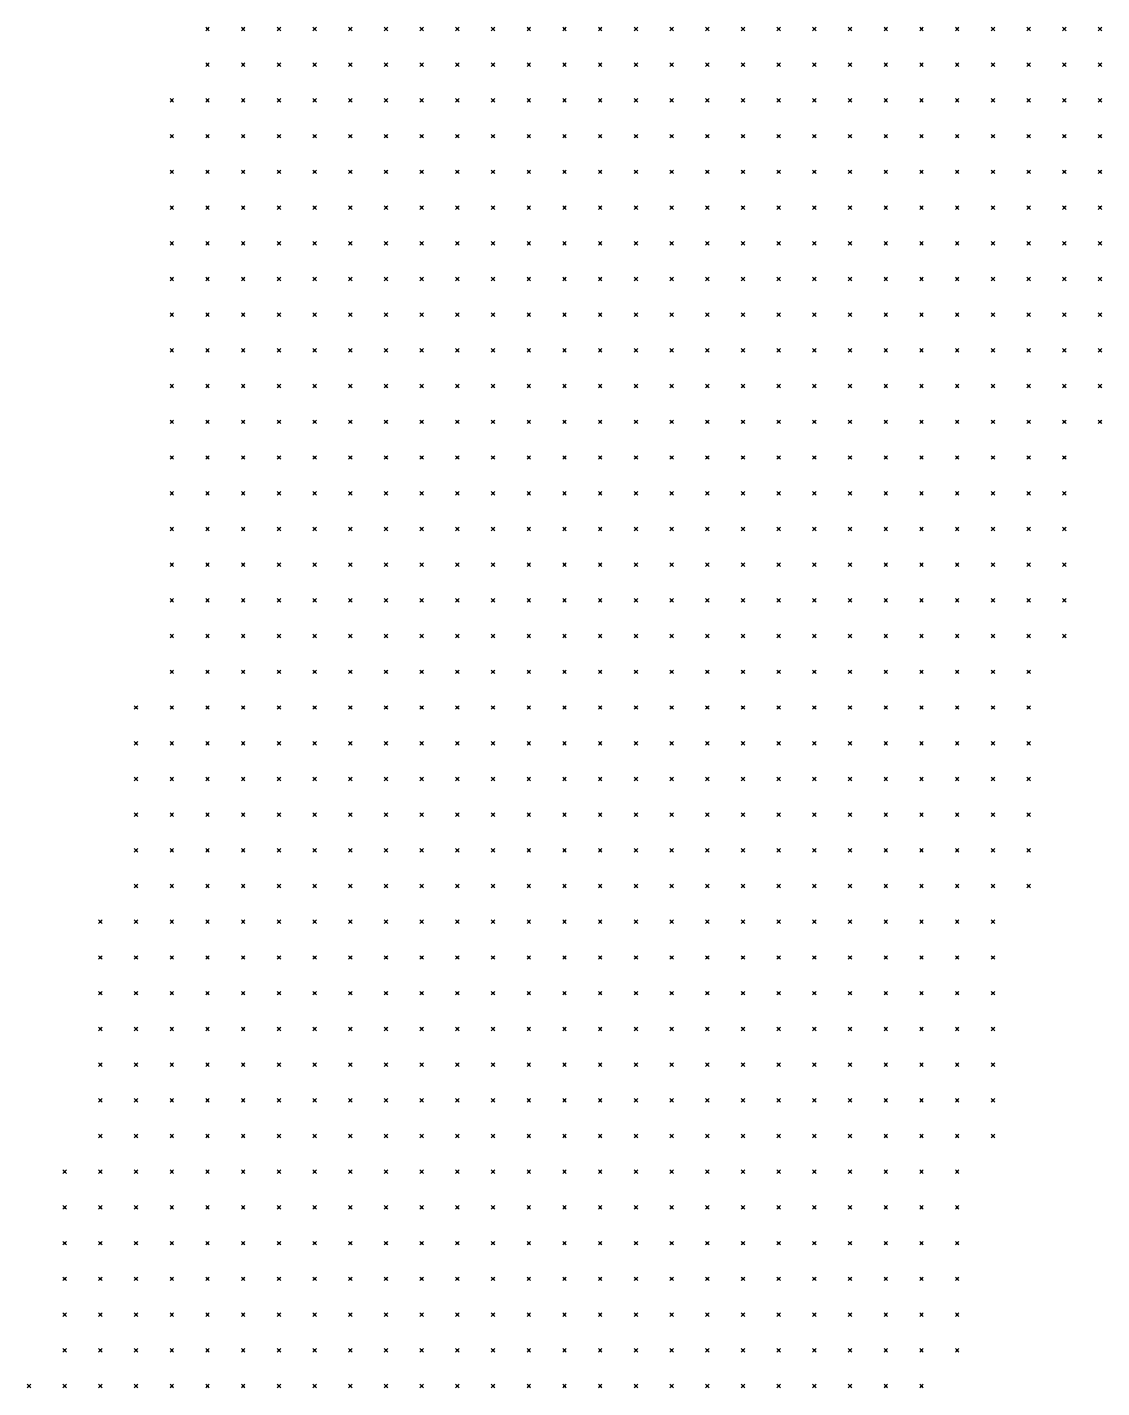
# Model space of a CAD drawing. Header units: metres. Extents: x 441556 to 446409, y 432338 to 461058.
# Drawn here: x 444904.5 to 444994.8, y 442735.5 to 442849.8 of the extents above; entities that cross this region are included whole.
import ezdxf

# ---------------------------------------------------------------- set-up
doc = ezdxf.new("R2010")
doc.units = ezdxf.units.M
doc.header["$MEASUREMENT"] = 0
doc.header["$PDMODE"] = 35
doc.header["$PDSIZE"] = 0.15
doc.layers.add('DTM-NOK-RevN_bathymetry', color=6, linetype='Continuous', lineweight=0)

msp = doc.modelspace()

# ---------------------------------------------------------------- linework, layer by layer
at = {"layer": 'DTM-NOK-RevN_bathymetry'}
for p in [(444919.692, 442849.624, 330.993), (444922.691, 442849.624, 330.918), (444925.691, 442849.624, 330.835), (444928.69, 442849.624, 330.731), (444931.689, 442849.624, 330.584), (444934.689, 442849.624, 330.416), (444937.688, 442849.624, 330.289), (444940.687, 442849.624, 330.114), (444943.687, 442849.624, 329.943), (444946.686, 442849.624, 329.759), (444949.685, 442849.624, 329.592), (444952.685, 442849.624, 329.393), (444955.684, 442849.624, 329.239), (444958.684, 442849.624, 329.104), (444961.683, 442849.624, 328.912), (444964.682, 442849.624, 328.736), (444967.682, 442849.624, 328.557), (444970.681, 442849.624, 328.503), (444973.68, 442849.624, 328.403), (444976.68, 442849.624, 328.222), (444979.679, 442849.624, 328.211), (444982.679, 442849.624, 328.147), (444985.678, 442849.624, 328.069), (444988.677, 442849.624, 328.083), (444991.677, 442849.624, 328.103), (444994.676, 442849.624, 328.121), (444919.692, 442846.624, 330.906), (444922.691, 442846.624, 330.838), (444925.691, 442846.624, 330.79), (444928.69, 442846.624, 330.607), (444931.689, 442846.624, 330.456), (444934.689, 442846.624, 330.304), (444937.688, 442846.624, 330.114), (444940.687, 442846.624, 329.961), (444943.687, 442846.624, 329.798), (444946.686, 442846.624, 329.61), (444949.685, 442846.624, 329.446), (444952.685, 442846.624, 329.248), (444955.684, 442846.624, 329.084), (444958.684, 442846.624, 328.917), (444961.683, 442846.624, 328.768), (444964.682, 442846.624, 328.59), (444967.682, 442846.624, 328.462), (444970.681, 442846.624, 328.327), (444973.68, 442846.624, 328.207), (444976.68, 442846.624, 328.116), (444979.679, 442846.624, 328.094), (444982.679, 442846.624, 328.062), (444985.678, 442846.624, 328.031), (444988.677, 442846.624, 328.05), (444991.677, 442846.624, 328.121), (444994.676, 442846.624, 328.194), (444916.692, 442843.625, 330.884), (444919.692, 442843.625, 330.816), (444922.691, 442843.625, 330.751), (444925.691, 442843.625, 330.696), (444928.69, 442843.625, 330.522), (444931.689, 442843.625, 330.337), (444934.689, 442843.625, 330.159), (444937.688, 442843.625, 329.983), (444940.687, 442843.625, 329.811), (444943.687, 442843.625, 329.642), (444946.686, 442843.625, 329.45), (444949.685, 442843.625, 329.258), (444952.685, 442843.625, 329.057), (444955.684, 442843.625, 328.875), (444958.684, 442843.625, 328.759), (444961.683, 442843.625, 328.631), (444964.682, 442843.625, 328.501), (444967.682, 442843.625, 328.372), (444970.681, 442843.625, 328.241), (444973.68, 442843.625, 328.112), (444976.68, 442843.625, 328.043), (444979.679, 442843.625, 328.017), (444982.679, 442843.625, 327.991), (444985.678, 442843.625, 327.954), (444988.677, 442843.625, 328.025), (444991.677, 442843.625, 328.105), (444994.676, 442843.625, 328.187), (444916.692, 442840.626, 330.83), (444919.692, 442840.626, 330.786), (444922.691, 442840.626, 330.732), (444925.691, 442840.626, 330.654), (444928.69, 442840.626, 330.372), (444931.689, 442840.626, 330.133), (444934.689, 442840.626, 329.939), (444937.688, 442840.626, 329.763), (444940.687, 442840.626, 329.591), (444943.687, 442840.626, 329.424), (444946.686, 442840.626, 329.232), (444949.685, 442840.626, 329.031), (444952.685, 442840.626, 328.818), (444955.684, 442840.626, 328.643), (444958.684, 442840.626, 328.563), (444961.683, 442840.626, 328.476), (444964.682, 442840.626, 328.387), (444967.682, 442840.626, 328.281), (444970.681, 442840.626, 328.174), (444973.68, 442840.626, 328.077), (444976.68, 442840.626, 328.035), (444979.679, 442840.626, 328.016), (444982.679, 442840.626, 327.999), (444985.678, 442840.626, 327.993), (444988.677, 442840.626, 328.055), (444991.677, 442840.626, 328.12), (444994.676, 442840.626, 328.196), (444916.692, 442837.626, 330.699), (444919.692, 442837.626, 330.624), (444922.691, 442837.626, 330.547), (444925.691, 442837.626, 330.468), (444928.69, 442837.626, 330.22), (444931.689, 442837.626, 329.973), (444934.689, 442837.626, 329.75), (444937.688, 442837.626, 329.59), (444940.687, 442837.626, 329.435), (444943.687, 442837.626, 329.281), (444946.686, 442837.626, 329.096), (444949.685, 442837.626, 328.895), (444952.685, 442837.626, 328.68), (444955.684, 442837.626, 328.504), (444958.684, 442837.626, 328.408), (444961.683, 442837.626, 328.305), (444964.682, 442837.626, 328.203), (444967.682, 442837.626, 328.136), (444970.681, 442837.626, 328.063), (444973.68, 442837.626, 327.996), (444976.68, 442837.626, 327.991), (444979.679, 442837.626, 328.001), (444982.679, 442837.626, 328.013), (444985.678, 442837.626, 328.028), (444988.677, 442837.626, 328.08), (444991.677, 442837.626, 328.127), (444994.676, 442837.626, 328.186), (444916.692, 442834.627, 330.653), (444919.692, 442834.627, 330.546), (444922.691, 442834.627, 330.435), (444925.691, 442834.627, 330.321), (444928.69, 442834.627, 330.033), (444931.689, 442834.627, 329.739), (444934.689, 442834.627, 329.477), (444937.688, 442834.627, 329.35), (444940.687, 442834.627, 329.229), (444943.687, 442834.627, 329.111), (444946.686, 442834.627, 328.946), (444949.685, 442834.627, 328.748), (444952.685, 442834.627, 328.536), (444955.684, 442834.627, 328.367), (444958.684, 442834.627, 328.277), (444961.683, 442834.627, 328.182), (444964.682, 442834.627, 328.088), (444967.682, 442834.627, 328.031), (444970.681, 442834.627, 327.972), (444973.68, 442834.627, 327.919), (444976.68, 442834.627, 327.946), (444979.679, 442834.627, 327.976), (444982.679, 442834.627, 328.012), (444985.678, 442834.627, 328.052), (444988.677, 442834.627, 328.104), (444991.677, 442834.627, 328.156), (444994.676, 442834.627, 328.228), (444916.692, 442831.628, 330.472), (444919.692, 442831.628, 330.389), (444922.691, 442831.628, 330.292), (444925.691, 442831.628, 330.181), (444928.69, 442831.628, 329.839), (444931.689, 442831.628, 329.492), (444934.689, 442831.628, 329.195), (444937.688, 442831.628, 329.095), (444940.687, 442831.628, 329.001), (444943.687, 442831.628, 328.91), (444946.686, 442831.628, 328.776), (444949.685, 442831.628, 328.619), (444952.685, 442831.628, 328.455), (444955.684, 442831.628, 328.318), (444958.684, 442831.628, 328.246), (444961.683, 442831.628, 328.173), (444964.682, 442831.628, 328.103), (444967.682, 442831.628, 328.07), (444970.681, 442831.628, 328.047), (444973.68, 442831.628, 328.026), (444976.68, 442831.628, 328.039), (444979.679, 442831.628, 328.053), (444982.679, 442831.628, 328.063), (444985.678, 442831.628, 328.068), (444988.677, 442831.628, 328.136), (444991.677, 442831.628, 328.215), (444994.676, 442831.628, 328.311), (444916.692, 442828.628, 330.385), (444919.692, 442828.628, 330.271), (444922.691, 442828.628, 330.154), (444925.691, 442828.628, 330.027), (444928.69, 442828.628, 329.686), (444931.689, 442828.628, 329.346), (444934.689, 442828.628, 329.08), (444937.688, 442828.628, 328.984), (444940.687, 442828.628, 328.89), (444943.687, 442828.628, 328.799), (444946.686, 442828.628, 328.672), (444949.685, 442828.628, 328.526), (444952.685, 442828.628, 328.373), (444955.684, 442828.628, 328.242), (444958.684, 442828.628, 328.179), (444961.683, 442828.628, 328.102), (444964.682, 442828.628, 328.031), (444967.682, 442828.628, 328.026), (444970.681, 442828.628, 328.033), (444973.68, 442828.628, 328.04), (444976.68, 442828.628, 328.054), (444979.679, 442828.628, 328.069), (444982.679, 442828.628, 328.081), (444985.678, 442828.628, 328.102), (444988.677, 442828.628, 328.192), (444991.677, 442828.628, 328.281), (444994.676, 442828.628, 328.375), (444916.692, 442825.629, 330.239), (444919.692, 442825.629, 330.096), (444922.691, 442825.629, 329.945), (444925.691, 442825.629, 329.784), (444928.69, 442825.629, 329.508), (444931.689, 442825.629, 329.236), (444934.689, 442825.629, 329.016), (444937.688, 442825.629, 328.89), (444940.687, 442825.629, 328.77), (444943.687, 442825.629, 328.652), (444946.686, 442825.629, 328.517), (444949.685, 442825.629, 328.38), (444952.685, 442825.629, 328.235), (444955.684, 442825.629, 328.125), (444958.684, 442825.629, 328.089), (444961.683, 442825.629, 328.043), (444964.682, 442825.629, 327.995), (444967.682, 442825.629, 328), (444970.681, 442825.629, 328.012), (444973.68, 442825.629, 328.024), (444976.68, 442825.629, 328.045), (444979.679, 442825.629, 328.066), (444982.679, 442825.629, 328.084), (444985.678, 442825.629, 328.12), (444988.677, 442825.629, 328.236), (444991.677, 442825.629, 328.341), (444994.676, 442825.629, 328.507), (444916.692, 442822.63, 330.09), (444919.692, 442822.63, 329.919), (444922.691, 442822.63, 329.738), (444925.691, 442822.63, 329.555), (444928.69, 442822.63, 329.304), (444931.689, 442822.63, 329.053), (444934.689, 442822.63, 328.85), (444937.688, 442822.63, 328.72), (444940.687, 442822.63, 328.584), (444943.687, 442822.63, 328.453), (444946.686, 442822.63, 328.334), (444949.685, 442822.63, 328.234), (444952.685, 442822.63, 328.121), (444955.684, 442822.63, 328.04), (444958.684, 442822.63, 328.027), (444961.683, 442822.63, 328.014), (444964.682, 442822.63, 328), (444967.682, 442822.63, 328.011), (444970.681, 442822.63, 328.027), (444973.68, 442822.63, 328.044), (444976.68, 442822.63, 328.082), (444979.679, 442822.63, 328.12), (444982.679, 442822.63, 328.154), (444985.678, 442822.63, 328.212), (444988.677, 442822.63, 328.346), (444991.677, 442822.63, 328.476), (444994.676, 442822.63, 328.65), (444916.692, 442819.63, 329.959), (444919.692, 442819.63, 329.79), (444922.691, 442819.63, 329.609), (444925.691, 442819.63, 329.425), (444928.69, 442819.63, 329.168), (444931.689, 442819.63, 328.913), (444934.689, 442819.63, 328.713), (444937.688, 442819.63, 328.599), (444940.687, 442819.63, 328.492), (444943.687, 442819.63, 328.391), (444946.686, 442819.63, 328.296), (444949.685, 442819.63, 328.207), (444952.685, 442819.63, 328.107), (444955.684, 442819.63, 328.046), (444958.684, 442819.63, 328.045), (444961.683, 442819.63, 328.044), (444964.682, 442819.63, 328.044), (444967.682, 442819.63, 328.057), (444970.681, 442819.63, 328.066), (444973.68, 442819.63, 328.074), (444976.68, 442819.63, 328.134), (444979.679, 442819.63, 328.191), (444982.679, 442819.63, 328.239), (444985.678, 442819.63, 328.31), (444988.677, 442819.63, 328.459), (444991.677, 442819.63, 328.602), (444994.676, 442819.63, 328.779), (444916.692, 442816.631, 329.77), (444919.692, 442816.631, 329.613), (444922.691, 442816.631, 329.444), (444925.691, 442816.631, 329.282), (444928.69, 442816.631, 329.026), (444931.689, 442816.631, 328.771), (444934.689, 442816.631, 328.574), (444937.688, 442816.631, 328.516), (444940.687, 442816.631, 328.468), (444943.687, 442816.631, 328.423), (444946.686, 442816.631, 328.312), (444949.685, 442816.631, 328.188), (444952.685, 442816.631, 328.06), (444955.684, 442816.631, 328.006), (444958.684, 442816.631, 328.028), (444961.683, 442816.631, 328.052), (444964.682, 442816.631, 328.075), (444967.682, 442816.631, 328.136), (444970.681, 442816.631, 328.205), (444973.68, 442816.631, 328.271), (444976.68, 442816.631, 328.308), (444979.679, 442816.631, 328.336), (444982.679, 442816.631, 328.359), (444985.678, 442816.631, 328.414), (444988.677, 442816.631, 328.564), (444991.677, 442816.631, 328.712), (444994.676, 442816.631, 328.892), (444916.692, 442813.631, 329.611), (444919.692, 442813.631, 329.456), (444922.691, 442813.631, 329.292), (444925.691, 442813.631, 329.13), (444928.69, 442813.631, 328.866), (444931.689, 442813.631, 328.599), (444934.689, 442813.631, 328.406), (444937.688, 442813.631, 328.366), (444940.687, 442813.631, 328.327), (444943.687, 442813.631, 328.298), (444946.686, 442813.631, 328.244), (444949.685, 442813.631, 328.173), (444952.685, 442813.631, 328.097), (444955.684, 442813.631, 328.066), (444958.684, 442813.631, 328.082), (444961.683, 442813.631, 328.099), (444964.682, 442813.631, 328.118), (444967.682, 442813.631, 328.164), (444970.681, 442813.631, 328.21), (444973.68, 442813.631, 328.252), (444976.68, 442813.631, 328.335), (444979.679, 442813.631, 328.414), (444982.679, 442813.631, 328.484), (444985.678, 442813.631, 328.577), (444988.677, 442813.631, 328.707), (444991.677, 442813.631, 328.839), (444916.692, 442810.632, 329.42), (444919.692, 442810.632, 329.278), (444922.691, 442810.632, 329.123), (444925.691, 442810.632, 328.956), (444928.69, 442810.632, 328.728), (444931.689, 442810.632, 328.492), (444934.689, 442810.632, 328.324), (444937.688, 442810.632, 328.273), (444940.687, 442810.632, 328.224), (444943.687, 442810.632, 328.174), (444946.686, 442810.632, 328.139), (444949.685, 442810.632, 328.12), (444952.685, 442810.632, 328.1), (444955.684, 442810.632, 328.099), (444958.684, 442810.632, 328.129), (444961.683, 442810.632, 328.161), (444964.682, 442810.632, 328.195), (444967.682, 442810.632, 328.252), (444970.681, 442810.632, 328.312), (444973.68, 442810.632, 328.368), (444976.68, 442810.632, 328.462), (444979.679, 442810.632, 328.553), (444982.679, 442810.632, 328.629), (444985.678, 442810.632, 328.718), (444988.677, 442810.632, 328.836), (444991.677, 442810.632, 328.96), (444916.692, 442807.633, 329.241), (444919.692, 442807.633, 329.089), (444922.691, 442807.633, 328.932), (444925.691, 442807.633, 328.779), (444928.69, 442807.633, 328.608), (444931.689, 442807.633, 328.431), (444934.689, 442807.633, 328.313), (444937.688, 442807.633, 328.265), (444940.687, 442807.633, 328.216), (444943.687, 442807.633, 328.169), (444946.686, 442807.633, 328.154), (444949.685, 442807.633, 328.152), (444952.685, 442807.633, 328.145), (444955.684, 442807.633, 328.165), (444958.684, 442807.633, 328.204), (444961.683, 442807.633, 328.241), (444964.682, 442807.633, 328.276), (444967.682, 442807.633, 328.363), (444970.681, 442807.633, 328.454), (444973.68, 442807.633, 328.536), (444976.68, 442807.633, 328.625), (444979.679, 442807.633, 328.72), (444982.679, 442807.633, 328.814), (444985.678, 442807.633, 328.909), (444988.677, 442807.633, 328.992), (444991.677, 442807.633, 329.076), (444916.692, 442804.633, 329.081), (444919.692, 442804.633, 328.942), (444922.691, 442804.633, 328.794), (444925.691, 442804.633, 328.655), (444928.69, 442804.633, 328.515), (444931.689, 442804.633, 328.381), (444934.689, 442804.633, 328.28), (444937.688, 442804.633, 328.224), (444940.687, 442804.633, 328.172), (444943.687, 442804.633, 328.132), (444946.686, 442804.633, 328.146), (444949.685, 442804.633, 328.19), (444952.685, 442804.633, 328.234), (444955.684, 442804.633, 328.272), (444958.684, 442804.633, 328.294), (444961.683, 442804.633, 328.324), (444964.682, 442804.633, 328.374), (444967.682, 442804.633, 328.483), (444970.681, 442804.633, 328.588), (444973.68, 442804.633, 328.676), (444976.68, 442804.633, 328.772), (444979.679, 442804.633, 328.875), (444982.679, 442804.633, 328.977), (444985.678, 442804.633, 329.061), (444988.677, 442804.633, 329.105), (444991.677, 442804.633, 329.143), (444916.692, 442801.634, 328.935), (444919.692, 442801.634, 328.811), (444922.691, 442801.634, 328.673), (444925.691, 442801.634, 328.548), (444928.69, 442801.634, 328.418), (444931.689, 442801.634, 328.284), (444934.689, 442801.634, 328.187), (444937.688, 442801.634, 328.186), (444940.687, 442801.634, 328.185), (444943.687, 442801.634, 328.185), (444946.686, 442801.634, 328.217), (444949.685, 442801.634, 328.264), (444952.685, 442801.634, 328.312), (444955.684, 442801.634, 328.365), (444958.684, 442801.634, 328.414), (444961.683, 442801.634, 328.462), (444964.682, 442801.634, 328.525), (444967.682, 442801.634, 328.65), (444970.681, 442801.634, 328.774), (444973.68, 442801.634, 328.879), (444976.68, 442801.634, 328.967), (444979.679, 442801.634, 329.055), (444982.679, 442801.634, 329.146), (444985.678, 442801.634, 329.198), (444988.677, 442801.634, 329.211), (444991.677, 442801.634, 329.233), (444916.692, 442798.635, 328.774), (444919.692, 442798.635, 328.63), (444922.691, 442798.635, 328.474), (444925.691, 442798.635, 328.361), (444928.69, 442798.635, 328.303), (444931.689, 442798.635, 328.239), (444934.689, 442798.635, 328.219), (444937.688, 442798.635, 328.273), (444940.687, 442798.635, 328.316), (444943.687, 442798.635, 328.348), (444946.686, 442798.635, 328.382), (444949.685, 442798.635, 328.414), (444952.685, 442798.635, 328.449), (444955.684, 442798.635, 328.493), (444958.684, 442798.635, 328.538), (444961.683, 442798.635, 328.588), (444964.682, 442798.635, 328.656), (444967.682, 442798.635, 328.795), (444970.681, 442798.635, 328.934), (444973.68, 442798.635, 329.052), (444976.68, 442798.635, 329.136), (444979.679, 442798.635, 329.221), (444982.679, 442798.635, 329.304), (444985.678, 442798.635, 329.347), (444988.677, 442798.635, 329.351), (444991.677, 442798.635, 329.356), (444916.692, 442795.635, 328.583), (444919.692, 442795.635, 328.457), (444922.691, 442795.635, 328.32), (444925.691, 442795.635, 328.235), (444928.69, 442795.635, 328.223), (444931.689, 442795.635, 328.208), (444934.689, 442795.635, 328.22), (444937.688, 442795.635, 328.266), (444940.687, 442795.635, 328.307), (444943.687, 442795.635, 328.352), (444946.686, 442795.635, 328.407), (444949.685, 442795.635, 328.463), (444952.685, 442795.635, 328.535), (444955.684, 442795.635, 328.604), (444958.684, 442795.635, 328.665), (444961.683, 442795.635, 328.727), (444964.682, 442795.635, 328.806), (444967.682, 442795.635, 328.955), (444970.681, 442795.635, 329.11), (444973.68, 442795.635, 329.239), (444976.68, 442795.635, 329.291), (444979.679, 442795.635, 329.33), (444982.679, 442795.635, 329.364), (444985.678, 442795.635, 329.391), (444988.677, 442795.635, 329.405), (444913.693, 442792.636, 328.563), (444916.692, 442792.636, 328.471), (444919.692, 442792.636, 328.38), (444922.691, 442792.636, 328.277), (444925.691, 442792.636, 328.228), (444928.69, 442792.636, 328.247), (444931.689, 442792.636, 328.262), (444934.689, 442792.636, 328.283), (444937.688, 442792.636, 328.315), (444940.687, 442792.636, 328.347), (444943.687, 442792.636, 328.385), (444946.686, 442792.636, 328.47), (444949.685, 442792.636, 328.559), (444952.685, 442792.636, 328.65), (444955.684, 442792.636, 328.728), (444958.684, 442792.636, 328.796), (444961.683, 442792.636, 328.862), (444964.682, 442792.636, 328.952), (444967.682, 442792.636, 329.091), (444970.681, 442792.636, 329.241), (444973.68, 442792.636, 329.372), (444976.68, 442792.636, 329.427), (444979.679, 442792.636, 329.478), (444982.679, 442792.636, 329.526), (444985.678, 442792.636, 329.516), (444988.677, 442792.636, 329.48), (444913.693, 442789.636, 328.481), (444916.692, 442789.636, 328.396), (444919.692, 442789.636, 328.316), (444922.691, 442789.636, 328.231), (444925.691, 442789.636, 328.213), (444928.69, 442789.636, 328.261), (444931.689, 442789.636, 328.307), (444934.689, 442789.636, 328.35), (444937.688, 442789.636, 328.396), (444940.687, 442789.636, 328.439), (444943.687, 442789.636, 328.481), (444946.686, 442789.636, 328.574), (444949.685, 442789.636, 328.673), (444952.685, 442789.636, 328.782), (444955.684, 442789.636, 328.871), (444958.684, 442789.636, 328.943), (444961.683, 442789.636, 329.02), (444964.682, 442789.636, 329.115), (444967.682, 442789.636, 329.247), (444970.681, 442789.636, 329.384), (444973.68, 442789.636, 329.504), (444976.68, 442789.636, 329.556), (444979.679, 442789.636, 329.606), (444982.679, 442789.636, 329.654), (444985.678, 442789.636, 329.633), (444988.677, 442789.636, 329.576), (444913.693, 442786.637, 328.387), (444916.692, 442786.637, 328.331), (444919.692, 442786.637, 328.284), (444922.691, 442786.637, 328.236), (444925.691, 442786.637, 328.241), (444928.69, 442786.637, 328.294), (444931.689, 442786.637, 328.343), (444934.689, 442786.637, 328.395), (444937.688, 442786.637, 328.471), (444940.687, 442786.637, 328.549), (444943.687, 442786.637, 328.629), (444946.686, 442786.637, 328.726), (444949.685, 442786.637, 328.819), (444952.685, 442786.637, 328.92), (444955.684, 442786.637, 329.017), (444958.684, 442786.637, 329.107), (444961.683, 442786.637, 329.201), (444964.682, 442786.637, 329.299), (444967.682, 442786.637, 329.413), (444970.681, 442786.637, 329.537), (444973.68, 442786.637, 329.643), (444976.68, 442786.637, 329.661), (444979.679, 442786.637, 329.682), (444982.679, 442786.637, 329.711), (444985.678, 442786.637, 329.657), (444988.677, 442786.637, 329.581), (444913.693, 442783.638, 328.293), (444916.692, 442783.638, 328.312), (444919.692, 442783.638, 328.32), (444922.691, 442783.638, 328.315), (444925.691, 442783.638, 328.331), (444928.69, 442783.638, 328.384), (444931.689, 442783.638, 328.437), (444934.689, 442783.638, 328.499), (444937.688, 442783.638, 328.579), (444940.687, 442783.638, 328.654), (444943.687, 442783.638, 328.73), (444946.686, 442783.638, 328.856), (444949.685, 442783.638, 328.982), (444952.685, 442783.638, 329.104), (444955.684, 442783.638, 329.188), (444958.684, 442783.638, 329.263), (444961.683, 442783.638, 329.355), (444964.682, 442783.638, 329.458), (444967.682, 442783.638, 329.571), (444970.681, 442783.638, 329.674), (444973.68, 442783.638, 329.746), (444976.68, 442783.638, 329.752), (444979.679, 442783.638, 329.761), (444982.679, 442783.638, 329.769), (444985.678, 442783.638, 329.681), (444988.677, 442783.638, 329.559), (444913.693, 442780.638, 328.308), (444916.692, 442780.638, 328.323), (444919.692, 442780.638, 328.338), (444922.691, 442780.638, 328.358), (444925.691, 442780.638, 328.388), (444928.69, 442780.638, 328.459), (444931.689, 442780.638, 328.524), (444934.689, 442780.638, 328.593), (444937.688, 442780.638, 328.671), (444940.687, 442780.638, 328.745), (444943.687, 442780.638, 328.816), (444946.686, 442780.638, 328.959), (444949.685, 442780.638, 329.092), (444952.685, 442780.638, 329.237), (444955.684, 442780.638, 329.336), (444958.684, 442780.638, 329.42), (444961.683, 442780.638, 329.509), (444964.682, 442780.638, 329.602), (444967.682, 442780.638, 329.697), (444970.681, 442780.638, 329.797), (444973.68, 442780.638, 329.869), (444976.68, 442780.638, 329.863), (444979.679, 442780.638, 329.853), (444982.679, 442780.638, 329.841), (444985.678, 442780.638, 329.719), (444988.677, 442780.638, 329.573), (444913.693, 442777.639, 328.288), (444916.692, 442777.639, 328.316), (444919.692, 442777.639, 328.341), (444922.691, 442777.639, 328.367), (444925.691, 442777.639, 328.439), (444928.69, 442777.639, 328.547), (444931.689, 442777.639, 328.657), (444934.689, 442777.639, 328.743), (444937.688, 442777.639, 328.826), (444940.687, 442777.639, 328.907), (444943.687, 442777.639, 328.987), (444946.686, 442777.639, 329.115), (444949.685, 442777.639, 329.238), (444952.685, 442777.639, 329.368), (444955.684, 442777.639, 329.467), (444958.684, 442777.639, 329.555), (444961.683, 442777.639, 329.649), (444964.682, 442777.639, 329.741), (444967.682, 442777.639, 329.826), (444970.681, 442777.639, 329.913), (444973.68, 442777.639, 329.965), (444976.68, 442777.639, 329.923), (444979.679, 442777.639, 329.894), (444982.679, 442777.639, 329.872), (444985.678, 442777.639, 329.716), (444988.677, 442777.639, 329.531), (444910.694, 442774.64, 328.408), (444913.693, 442774.64, 328.367), (444916.692, 442774.64, 328.403), (444919.692, 442774.64, 328.436), (444922.691, 442774.64, 328.47), (444925.691, 442774.64, 328.537), (444928.69, 442774.64, 328.633), (444931.689, 442774.64, 328.73), (444934.689, 442774.64, 328.825), (444937.688, 442774.64, 328.93), (444940.687, 442774.64, 329.033), (444943.687, 442774.64, 329.135), (444946.686, 442774.64, 329.247), (444949.685, 442774.64, 329.355), (444952.685, 442774.64, 329.472), (444955.684, 442774.64, 329.571), (444958.684, 442774.64, 329.657), (444961.683, 442774.64, 329.748), (444964.682, 442774.64, 329.822), (444967.682, 442774.64, 329.881), (444970.681, 442774.64, 329.946), (444973.68, 442774.64, 329.978), (444976.68, 442774.64, 329.933), (444979.679, 442774.64, 329.892), (444982.679, 442774.64, 329.847), (444985.678, 442774.64, 329.679), (444910.694, 442771.64, 328.421), (444913.693, 442771.64, 328.398), (444916.692, 442771.64, 328.439), (444919.692, 442771.64, 328.476), (444922.691, 442771.64, 328.515), (444925.691, 442771.64, 328.605), (444928.69, 442771.64, 328.723), (444931.689, 442771.64, 328.839), (444934.689, 442771.64, 328.941), (444937.688, 442771.64, 329.045), (444940.687, 442771.64, 329.147), (444943.687, 442771.64, 329.247), (444946.686, 442771.64, 329.375), (444949.685, 442771.64, 329.495), (444952.685, 442771.64, 329.62), (444955.684, 442771.64, 329.716), (444958.684, 442771.64, 329.8), (444961.683, 442771.64, 329.892), (444964.682, 442771.64, 329.959), (444967.682, 442771.64, 329.994), (444970.681, 442771.64, 330.031), (444973.68, 442771.64, 330.085), (444976.68, 442771.64, 330.008), (444979.679, 442771.64, 329.932), (444982.679, 442771.64, 329.856), (444985.678, 442771.64, 329.714), (444910.694, 442768.641, 328.405), (444913.693, 442768.641, 328.421), (444916.692, 442768.641, 328.486), (444919.692, 442768.641, 328.55), (444922.691, 442768.641, 328.62), (444925.691, 442768.641, 328.727), (444928.69, 442768.641, 328.845), (444931.689, 442768.641, 328.957), (444934.689, 442768.641, 329.056), (444937.688, 442768.641, 329.169), (444940.687, 442768.641, 329.277), (444943.687, 442768.641, 329.375), (444946.686, 442768.641, 329.497), (444949.685, 442768.641, 329.613), (444952.685, 442768.641, 329.737), (444955.684, 442768.641, 329.818), (444958.684, 442768.641, 329.889), (444961.683, 442768.641, 329.97), (444964.682, 442768.641, 329.999), (444967.682, 442768.641, 329.997), (444970.681, 442768.641, 329.996), (444973.68, 442768.641, 329.98), (444976.68, 442768.641, 329.917), (444979.679, 442768.641, 329.856), (444982.679, 442768.641, 329.797), (444985.678, 442768.641, 329.722), (444910.694, 442765.642, 328.428), (444913.693, 442765.642, 328.47), (444916.692, 442765.642, 328.562), (444919.692, 442765.642, 328.649), (444922.691, 442765.642, 328.742), (444925.691, 442765.642, 328.849), (444928.69, 442765.642, 328.971), (444931.689, 442765.642, 329.092), (444934.689, 442765.642, 329.178), (444937.688, 442765.642, 329.258), (444940.687, 442765.642, 329.341), (444943.687, 442765.642, 329.426), (444946.686, 442765.642, 329.585), (444949.685, 442765.642, 329.734), (444952.685, 442765.642, 329.886), (444955.684, 442765.642, 329.952), (444958.684, 442765.642, 330), (444961.683, 442765.642, 330.046), (444964.682, 442765.642, 330.024), (444967.682, 442765.642, 329.975), (444970.681, 442765.642, 329.93), (444973.68, 442765.642, 329.899), (444976.68, 442765.642, 329.854), (444979.679, 442765.642, 329.814), (444982.679, 442765.642, 329.782), (444985.678, 442765.642, 329.802), (444910.694, 442762.642, 328.464), (444913.693, 442762.642, 328.527), (444916.692, 442762.642, 328.624), (444919.692, 442762.642, 328.712), (444922.691, 442762.642, 328.802), (444925.691, 442762.642, 328.914), (444928.69, 442762.642, 329.047), (444931.689, 442762.642, 329.179), (444934.689, 442762.642, 329.278), (444937.688, 442762.642, 329.372), (444940.687, 442762.642, 329.463), (444943.687, 442762.642, 329.554), (444946.686, 442762.642, 329.668), (444949.685, 442762.642, 329.778), (444952.685, 442762.642, 329.898), (444955.684, 442762.642, 329.971), (444958.684, 442762.642, 330.033), (444961.683, 442762.642, 330.098), (444964.682, 442762.642, 330.086), (444967.682, 442762.642, 330.038), (444970.681, 442762.642, 329.987), (444973.68, 442762.642, 329.947), (444976.68, 442762.642, 329.922), (444979.679, 442762.642, 329.894), (444982.679, 442762.642, 329.879), (444985.678, 442762.642, 330.015), (444910.694, 442759.643, 328.545), (444913.693, 442759.643, 328.641), (444916.692, 442759.643, 328.735), (444919.692, 442759.643, 328.822), (444922.691, 442759.643, 328.911), (444925.691, 442759.643, 329.015), (444928.69, 442759.643, 329.134), (444931.689, 442759.643, 329.253), (444934.689, 442759.643, 329.359), (444937.688, 442759.643, 329.462), (444940.687, 442759.643, 329.551), (444943.687, 442759.643, 329.628), (444946.686, 442759.643, 329.743), (444949.685, 442759.643, 329.855), (444952.685, 442759.643, 329.949), (444955.684, 442759.643, 329.994), (444958.684, 442759.643, 330.027), (444961.683, 442759.643, 330.06), (444964.682, 442759.643, 330.101), (444967.682, 442759.643, 330.147), (444970.681, 442759.643, 330.196), (444973.68, 442759.643, 330.221), (444976.68, 442759.643, 330.21), (444979.679, 442759.643, 330.183), (444982.679, 442759.643, 330.174), (444985.678, 442759.643, 330.479), (444910.694, 442756.643, 328.652), (444913.693, 442756.643, 328.74), (444916.692, 442756.643, 328.82), (444919.692, 442756.643, 328.896), (444922.691, 442756.643, 328.991), (444925.691, 442756.643, 329.111), (444928.69, 442756.643, 329.249), (444931.689, 442756.643, 329.386), (444934.689, 442756.643, 329.473), (444937.688, 442756.643, 329.557), (444940.687, 442756.643, 329.652), (444943.687, 442756.643, 329.75), (444946.686, 442756.643, 329.846), (444949.685, 442756.643, 329.933), (444952.685, 442756.643, 330.015), (444955.684, 442756.643, 330.036), (444958.684, 442756.643, 330.06), (444961.683, 442756.643, 330.084), (444964.682, 442756.643, 330.204), (444967.682, 442756.643, 330.462), (444970.681, 442756.643, 330.756), (444973.68, 442756.643, 330.942), (444976.68, 442756.643, 330.916), (444979.679, 442756.643, 330.88), (444982.679, 442756.643, 330.946), (444985.678, 442756.643, 331.341), (444907.694, 442753.644, 328.633), (444910.694, 442753.644, 328.751), (444913.693, 442753.644, 328.858), (444916.692, 442753.644, 328.946), (444919.692, 442753.644, 329.027), (444922.691, 442753.644, 329.114), (444925.691, 442753.644, 329.229), (444928.69, 442753.644, 329.353), (444931.689, 442753.644, 329.472), (444934.689, 442753.644, 329.56), (444937.688, 442753.644, 329.648), (444940.687, 442753.644, 329.734), (444943.687, 442753.644, 329.817), (444946.686, 442753.644, 329.899), (444949.685, 442753.644, 329.977), (444952.685, 442753.644, 330.061), (444955.684, 442753.644, 330.107), (444958.684, 442753.644, 330.15), (444961.683, 442753.644, 330.19), (444964.682, 442753.644, 330.509), (444967.682, 442753.644, 330.937), (444970.681, 442753.644, 331.382), (444973.68, 442753.644, 331.677), (444976.68, 442753.644, 331.721), (444979.679, 442753.644, 331.772), (444982.679, 442753.644, 331.848), (444907.694, 442750.645, 328.68), (444910.694, 442750.645, 328.804), (444913.693, 442750.645, 328.918), (444916.692, 442750.645, 329.015), (444919.692, 442750.645, 329.103), (444922.691, 442750.645, 329.193), (444925.691, 442750.645, 329.291), (444928.69, 442750.645, 329.399), (444931.689, 442750.645, 329.518), (444934.689, 442750.645, 329.622), (444937.688, 442750.645, 329.729), (444940.687, 442750.645, 329.833), (444943.687, 442750.645, 329.922), (444946.686, 442750.645, 329.985), (444949.685, 442750.645, 330.045), (444952.685, 442750.645, 330.115), (444955.684, 442750.645, 330.243), (444958.684, 442750.645, 330.365), (444961.683, 442750.645, 330.494), (444964.682, 442750.645, 330.808), (444967.682, 442750.645, 331.302), (444970.681, 442750.645, 331.841), (444973.68, 442750.645, 332.189), (444976.68, 442750.645, 332.204), (444979.679, 442750.645, 332.262), (444982.679, 442750.645, 332.345), (444907.694, 442747.645, 328.745), (444910.694, 442747.645, 328.882), (444913.693, 442747.645, 328.994), (444916.692, 442747.645, 329.082), (444919.692, 442747.645, 329.166), (444922.691, 442747.645, 329.273), (444925.691, 442747.645, 329.376), (444928.69, 442747.645, 329.486), (444931.689, 442747.645, 329.597), (444934.689, 442747.645, 329.695), (444937.688, 442747.645, 329.806), (444940.687, 442747.645, 329.91), (444943.687, 442747.645, 329.99), (444946.686, 442747.645, 330.053), (444949.685, 442747.645, 330.112), (444952.685, 442747.645, 330.194), (444955.684, 442747.645, 330.42), (444958.684, 442747.645, 330.616), (444961.683, 442747.645, 330.819), (444964.682, 442747.645, 331.256), (444967.682, 442747.645, 331.731), (444970.681, 442747.645, 332.227), (444973.68, 442747.645, 332.543), (444976.68, 442747.645, 332.63), (444979.679, 442747.645, 332.717), (444982.679, 442747.645, 332.799), (444907.694, 442744.646, 328.825), (444910.694, 442744.646, 328.952), (444913.693, 442744.646, 329.07), (444916.692, 442744.646, 329.172), (444919.692, 442744.646, 329.266), (444922.691, 442744.646, 329.364), (444925.691, 442744.646, 329.456), (444928.69, 442744.646, 329.556), (444931.689, 442744.646, 329.657), (444934.689, 442744.646, 329.731), (444937.688, 442744.646, 329.815), (444940.687, 442744.646, 329.9), (444943.687, 442744.646, 329.988), (444946.686, 442744.646, 330.092), (444949.685, 442744.646, 330.195), (444952.685, 442744.646, 330.334), (444955.684, 442744.646, 330.682), (444958.684, 442744.646, 330.995), (444961.683, 442744.646, 331.293), (444964.682, 442744.646, 331.803), (444967.682, 442744.646, 332.289), (444970.681, 442744.646, 332.689), (444973.68, 442744.646, 332.906), (444976.68, 442744.646, 333.062), (444979.679, 442744.646, 333.2), (444982.679, 442744.646, 333.286), (444907.694, 442741.647, 328.918), (444910.694, 442741.647, 329.034), (444913.693, 442741.647, 329.134), (444916.692, 442741.647, 329.219), (444919.692, 442741.647, 329.297), (444922.691, 442741.647, 329.385), (444925.691, 442741.647, 329.503), (444928.69, 442741.647, 329.621), (444931.689, 442741.647, 329.731), (444934.689, 442741.647, 329.82), (444937.688, 442741.647, 329.907), (444940.687, 442741.647, 329.979), (444943.687, 442741.647, 330.076), (444946.686, 442741.647, 330.204), (444949.685, 442741.647, 330.324), (444952.685, 442741.647, 330.503), (444955.684, 442741.647, 330.973), (444958.684, 442741.647, 331.417), (444961.683, 442741.647, 331.901), (444964.682, 442741.647, 332.274), (444967.682, 442741.647, 332.662), (444970.681, 442741.647, 333.043), (444973.68, 442741.647, 333.191), (444976.68, 442741.647, 333.348), (444979.679, 442741.647, 333.503), (444982.679, 442741.647, 333.651), (444907.694, 442738.647, 328.994), (444910.694, 442738.647, 329.13), (444913.693, 442738.647, 329.238), (444916.692, 442738.647, 329.318), (444919.692, 442738.647, 329.392), (444922.691, 442738.647, 329.473), (444925.691, 442738.647, 329.562), (444928.69, 442738.647, 329.66), (444931.689, 442738.647, 329.76), (444934.689, 442738.647, 329.83), (444937.688, 442738.647, 329.899), (444940.687, 442738.647, 329.968), (444943.687, 442738.647, 330.054), (444946.686, 442738.647, 330.255), (444949.685, 442738.647, 330.466), (444952.685, 442738.647, 330.739), (444955.684, 442738.647, 331.235), (444958.684, 442738.647, 331.713), (444961.683, 442738.647, 332.233), (444964.682, 442738.647, 332.647), (444967.682, 442738.647, 333.047), (444970.681, 442738.647, 333.325), (444973.68, 442738.647, 333.472), (444976.68, 442738.647, 333.628), (444979.679, 442738.647, 333.783), (444982.679, 442738.647, 333.931), (444904.695, 442735.648, 328.896), (444907.694, 442735.648, 329.026), (444910.694, 442735.648, 329.18), (444913.693, 442735.648, 329.278), (444916.692, 442735.648, 329.35), (444919.692, 442735.648, 329.43), (444922.691, 442735.648, 329.511), (444925.691, 442735.648, 329.578), (444928.69, 442735.648, 329.651), (444931.689, 442735.648, 329.732), (444934.689, 442735.648, 329.791), (444937.688, 442735.648, 329.86), (444940.687, 442735.648, 329.929), (444943.687, 442735.648, 330.09), (444946.686, 442735.648, 330.45), (444949.685, 442735.648, 330.781), (444952.685, 442735.648, 331.135), (444955.684, 442735.648, 331.683), (444958.684, 442735.648, 332.19), (444961.683, 442735.648, 332.634), (444964.682, 442735.648, 333.048), (444967.682, 442735.648, 333.444), (444970.681, 442735.648, 333.617), (444973.68, 442735.648, 333.764), (444976.68, 442735.648, 333.921), (444979.679, 442735.648, 334.076)]:
    msp.add_point(p, dxfattribs=at)

doc.saveas('drawing.dxf')
